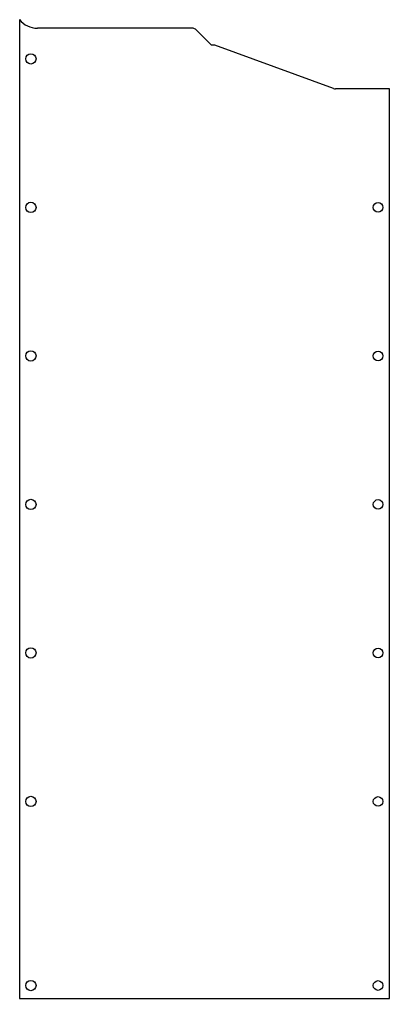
# Model space of a CAD drawing. Extents: x 407 to 522, y -157 to 147.
import ezdxf

# ---------------------------------------------------------------- set-up
doc = ezdxf.new("R2010")
doc.units = 0

# ---------------------------------------------------------------- blocks, each defined once
blk = doc.blocks.new('CUT129')
at = {"layer": 'plates', "color": 0}
for p, q in [((407.5, 146.67), (407.5, -156.5)), ((460.86, 144), (413, 144)), ((466.95, 138.74), (462.27, 143.41)), ((468, 138.74), (466.95, 138.74)), ((504.67, 125.36), (468, 138.74)), ((522, 125.24), (505.35, 125.24)), ((522, -156.5), (522, 125.24)), ((407.5, -156.5), (522, -156.5))]:
    blk.add_line(p, q, dxfattribs=at)
for centre, radius in [((411, 134.5), 1.6), ((411, 88.5), 1.6), ((518.5, 88.5), 1.5), ((411, 42.5), 1.6), ((518.5, 42.5), 1.5), ((411, -3.5), 1.6), ((518.5, -3.5), 1.5), ((411, -49.5), 1.6), ((518.5, -49.5), 1.5), ((411, -95.5), 1.6), ((518.5, -95.5), 1.5), ((411, -152.5), 1.6), ((518.5, -152.5), 1.5)]:
    blk.add_circle(centre, radius, dxfattribs=at)
for centre, radius, start, end in [((413, 151), 7, -141.7868, -90), ((460.86, 142), 2, 45, 90), ((505.35, 127.24), 2, -110.0452, -90)]:
    blk.add_arc(centre, radius, start, end, dxfattribs=at)

msp = doc.modelspace()

# ---------------------------------------------------------------- block references
at = {"layer": 'plates', "color": 0}
msp.add_blockref('CUT129', (0, 0), dxfattribs=at)

doc.saveas('drawing.dxf')
